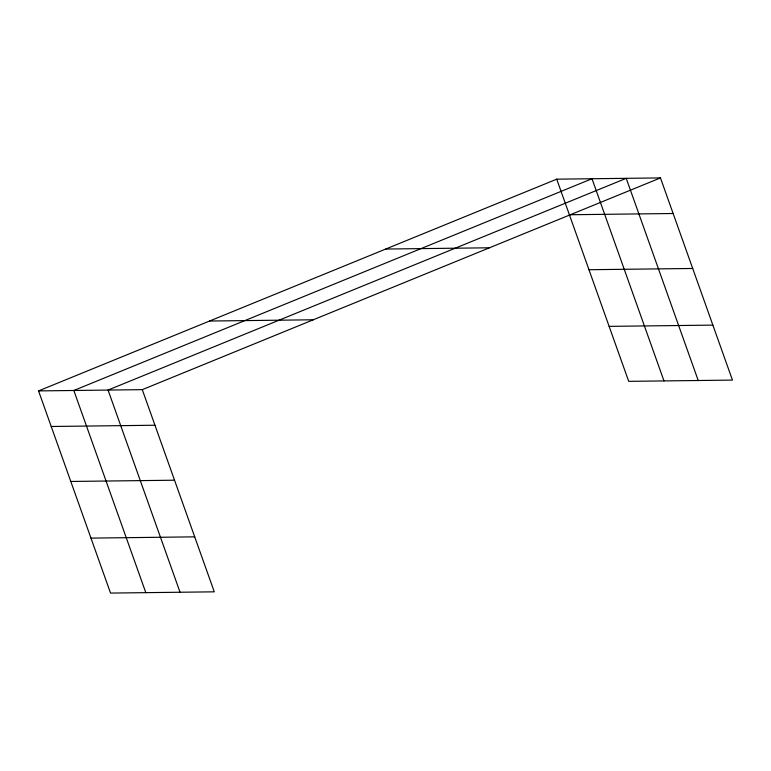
<?xml version="1.0" encoding="UTF-8"?>
<svg xmlns="http://www.w3.org/2000/svg" width="771" height="771" viewBox="0 0 771 771"><rect width="100%" height="100%" fill="white"/><g stroke="black" fill="none" stroke-linecap="round" stroke-linejoin="round"><path stroke-width="1.16" d="M38.55 390.907L142.288 389.654L214.28 591.829L110.542 593.082L38.55 390.907L556.72 179.171L660.458 177.918L732.45 380.093L628.712 381.346L556.72 179.171M142.288 389.654L660.458 177.918M569.383 214.752L673.131 213.5M385.722 249.043L489.46 247.79M588.967 269.725L692.705 268.472M209.548 321.035L313.286 319.782M609.129 326.374L712.876 325.111M51.223 426.488L154.961 425.235M70.797 481.461L174.535 480.208M90.968 538.11L194.706 536.847M698.218 380.508L626.225 178.332L108.056 390.068L180.048 592.244M663.985 380.922L591.993 178.747L73.823 390.483L145.815 592.658"/></g></svg>
